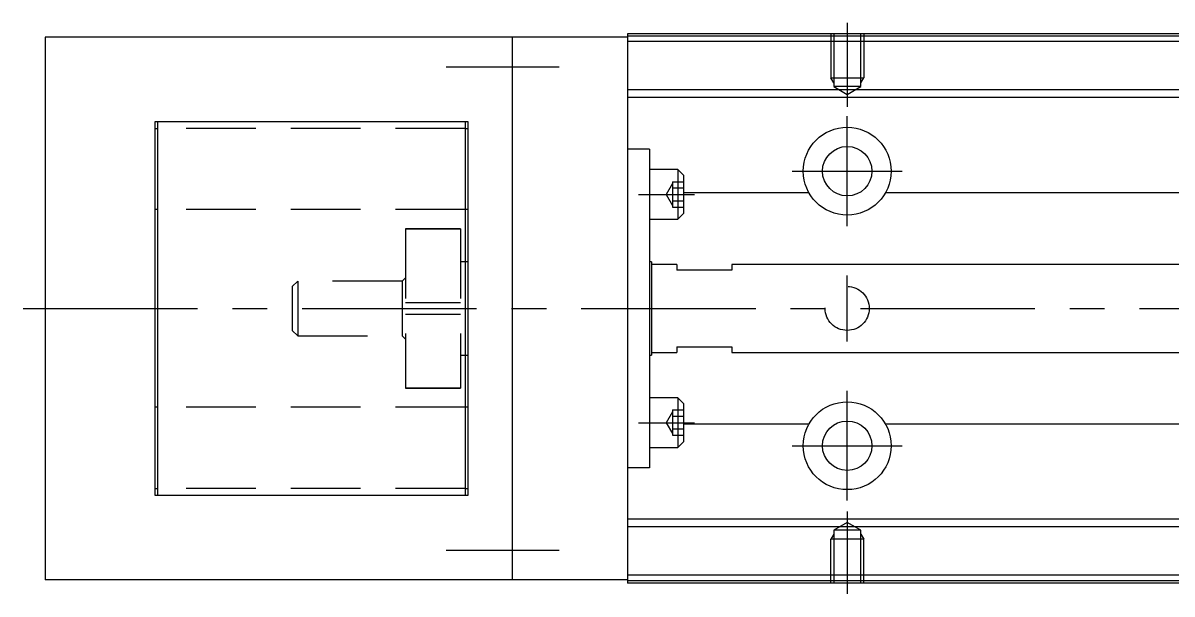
# Model space of a CAD drawing. Extents: x 0 to 444, y -8 to 389.
# Drawn here: x 86.6 to 191.2, y 190.1 to 242.1 of the extents above; entities that cross this region are included whole.
import ezdxf

# ---------------------------------------------------------------- set-up
doc = ezdxf.new("R2010")
doc.units = 0
doc.header["$LTSCALE"] = 0.5
doc.linetypes.add('CENTER', pattern=[50.8, 31.75, -6.35, 6.35, -6.35])
doc.linetypes.add('DASHED', pattern=[19.05, 12.7, -6.35])
for name, color, linetype in [('MSM_CENTER', 1, 'CENTER'), ('MSM_CONTINUOUS', 7, 'CONTINUOUS'), ('MSM_DASHED', 4, 'DASHED')]:
    doc.layers.add(name, color=color, linetype=linetype)

msp = doc.modelspace()

# ---------------------------------------------------------------- linework, layer by layer
at = {"layer": 'MSM_CENTER'}
for p, q in [((161.61, 242.15), (161.61, 234.52)), ((125.11, 238.15), (135.41, 238.15)), ((161.61, 223.65), (161.61, 233.65)), ((156.61, 228.65), (166.61, 228.65)), ((142.61, 226.54), (147.71, 226.54)), ((161.61, 213.15), (161.61, 219.15)), ((86.61, 216.15), (353.61, 216.15)), ((161.61, 198.65), (161.61, 208.65)), ((142.61, 205.75), (147.71, 205.75)), ((156.61, 203.65), (166.61, 203.65)), ((161.61, 197.66), (161.61, 190.15)), ((125.11, 194.15), (135.41, 194.15))]:
    msp.add_line(p, q, dxfattribs=at)
at = {"layer": 'MSM_CONTINUOUS'}
for p, q in [((88.61, 240.85), (88.61, 191.45)), ((141.61, 240.85), (88.61, 240.85)), ((131.11, 240.85), (131.11, 191.45)), ((341.61, 241.15), (141.61, 241.15)), ((141.61, 241.15), (141.61, 191.15)), ((341.61, 240.95), (141.61, 240.95)), ((341.61, 240.45), (141.61, 240.45)), ((204.61, 236.05), (141.61, 236.05)), ((204.61, 235.35), (141.61, 235.35)), ((98.61, 233.15), (98.61, 199.15)), ((127.11, 233.15), (98.61, 233.15)), ((98.61, 232.55), (98.86, 232.55)), ((98.86, 233.15), (98.86, 199.15)), ((126.86, 233.15), (126.86, 199.15)), ((126.86, 232.55), (127.11, 232.55)), ((127.11, 199.15), (127.11, 233.15)), ((143.61, 230.65), (141.61, 230.65)), ((143.61, 230.65), (143.61, 201.65)), ((146.21, 228.79), (143.61, 228.79)), ((146.21, 228.79), (146.21, 224.29)), ((146.71, 228.29), (146.21, 228.79)), ((146.71, 228.29), (146.71, 224.79)), ((158.12, 226.69), (146.71, 226.69)), ((204.61, 226.69), (165.09, 226.69)), ((98.86, 225.15), (98.61, 225.15)), ((127.11, 225.15), (126.86, 225.15)), ((143.61, 224.29), (146.21, 224.29)), ((146.21, 224.29), (146.71, 224.79)), ((127.11, 220.4), (126.86, 220.4)), ((143.81, 220.4), (143.61, 220.4)), ((143.81, 220.4), (143.81, 211.9)), ((146.11, 220.15), (143.81, 220.15)), ((146.11, 220.15), (146.11, 219.65)), ((151.11, 219.65), (146.11, 219.65)), ((151.11, 220.15), (151.11, 219.65)), ((197.61, 220.15), (151.11, 220.15)), ((146.11, 212.65), (151.11, 212.65)), ((146.11, 212.65), (146.11, 212.15)), ((151.11, 212.65), (151.11, 212.15)), ((126.86, 211.9), (127.11, 211.9)), ((143.61, 211.9), (143.81, 211.9)), ((143.81, 212.15), (146.11, 212.15)), ((151.11, 212.15), (197.61, 212.15)), ((98.86, 207.15), (98.61, 207.15)), ((127.11, 207.15), (126.86, 207.15)), ((146.21, 208), (143.61, 208)), ((146.21, 208), (146.21, 203.5)), ((146.71, 207.5), (146.21, 208)), ((146.71, 207.5), (146.71, 204)), ((158.12, 205.61), (146.71, 205.61)), ((204.61, 205.61), (165.09, 205.61)), ((146.21, 203.5), (146.71, 204)), ((143.61, 203.5), (146.21, 203.5)), ((143.61, 201.65), (141.61, 201.65)), ((98.61, 199.75), (98.86, 199.75)), ((126.86, 199.75), (127.11, 199.75)), ((98.61, 199.15), (127.11, 199.15)), ((204.61, 196.95), (141.61, 196.95)), ((204.61, 196.25), (141.61, 196.25)), ((141.61, 191.45), (88.61, 191.45)), ((341.61, 191.85), (141.61, 191.85)), ((341.61, 191.35), (141.61, 191.35)), ((341.61, 191.15), (141.61, 191.15))]:
    msp.add_line(p, q, dxfattribs=at)
for centre, radius in [((161.61, 228.65), 4), ((161.61, 228.65), 2.25), ((161.61, 203.65), 4), ((161.61, 203.65), 2.25)]:
    msp.add_circle(centre, radius, dxfattribs=at)
at = {"layer": 'MSM_DASHED'}
for p, q in [((160.11, 241.15), (160.11, 237.15)), ((160.38, 241.15), (160.38, 236.35)), ((162.84, 236.35), (162.84, 241.15)), ((163.11, 241.15), (163.11, 237.15)), ((160.11, 237.15), (163.11, 237.15)), ((160.38, 236.68), (160.11, 237.15)), ((160.38, 236.35), (161.61, 235.64)), ((162.84, 236.35), (160.38, 236.35)), ((161.61, 235.64), (162.84, 236.35)), ((162.84, 236.68), (163.11, 237.15)), ((126.86, 232.55), (98.86, 232.55)), ((145.71, 227.54), (145.13, 226.54)), ((145.71, 227.69), (146.71, 227.69)), ((145.71, 227.69), (145.71, 225.38)), ((145.71, 227.12), (146.71, 227.12)), ((145.13, 226.54), (145.71, 225.54)), ((145.71, 225.96), (146.71, 225.96)), ((126.86, 225.15), (98.86, 225.15)), ((145.71, 225.38), (146.71, 225.38)), ((121.41, 223.4), (121.41, 208.9)), ((126.41, 223.4), (121.41, 223.4)), ((126.41, 223.38), (121.41, 223.38)), ((126.41, 223.4), (126.41, 208.9)), ((126.86, 220.4), (126.41, 220.4)), ((111.61, 218.65), (111.11, 218.15)), ((111.61, 218.65), (111.61, 213.65)), ((121.11, 218.65), (111.61, 218.65)), ((121.41, 218.95), (121.11, 218.65)), ((121.11, 218.65), (121.11, 213.65)), ((111.11, 218.15), (111.11, 214.15)), ((121.41, 216.7), (126.41, 216.7)), ((126.41, 215.6), (121.41, 215.6)), ((111.11, 214.15), (111.61, 213.65)), ((111.61, 213.65), (121.11, 213.65)), ((121.11, 213.65), (121.41, 213.35)), ((126.41, 211.9), (126.86, 211.9)), ((121.41, 208.92), (126.41, 208.92)), ((121.41, 208.9), (126.41, 208.9)), ((126.86, 207.15), (98.86, 207.15)), ((145.71, 206.75), (145.13, 205.75)), ((145.71, 206.91), (146.71, 206.91)), ((145.71, 206.91), (145.71, 204.6)), ((145.71, 206.33), (146.71, 206.33)), ((145.13, 205.75), (145.71, 204.75)), ((145.71, 205.18), (146.71, 205.18)), ((145.71, 204.6), (146.71, 204.6)), ((126.86, 199.75), (98.86, 199.75)), ((161.61, 196.66), (160.38, 195.95)), ((162.84, 195.95), (161.61, 196.66)), ((160.38, 195.61), (160.11, 195.15)), ((160.38, 195.95), (160.38, 191.15)), ((162.84, 195.95), (160.38, 195.95)), ((162.84, 191.15), (162.84, 195.95)), ((162.84, 195.61), (163.11, 195.15)), ((163.11, 195.15), (160.11, 195.15)), ((160.11, 191.15), (160.11, 195.15)), ((163.11, 191.15), (163.11, 195.15))]:
    msp.add_line(p, q, dxfattribs=at)
msp.add_circle((161.61, 216.15), 2, dxfattribs=at)

doc.saveas('drawing.dxf')
